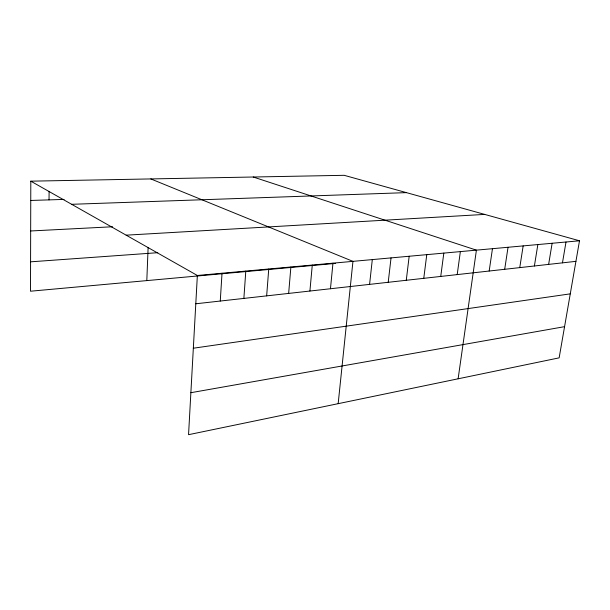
<?xml version="1.0" encoding="UTF-8"?>
<svg xmlns="http://www.w3.org/2000/svg" width="610" height="610" viewBox="0 0 610 610"><rect width="100%" height="100%" fill="white"/><g stroke="black" fill="none" stroke-linecap="round" stroke-linejoin="round"><path stroke-width="0.91" d="M30.805 181.17L197.358 275.484L188.551 434.686L559.141 357.856L579.5 240.782L344.177 175.314L30.805 181.17L30.5 291.214L335.5 263.398M49.036 199.882L49.105 191.304M146.812 280.608L148.108 247.721M220.263 301.043L222.017 273.242M243.87 298.412L245.799 271.084M266.654 295.865L268.743 269.002M288.652 293.41L290.886 266.989M309.91 291.039L312.282 265.045M330.46 288.743L332.961 263.169M338.169 403.667L352.954 261.354L150.822 178.928M369.584 284.382L372.306 259.601M388.212 282.3L391.041 257.9M406.268 280.287L409.18 256.246M423.767 278.328L426.771 254.652M440.74 276.437L443.821 253.104M457.203 274.599L460.359 251.602M458.118 378.802L476.41 250.146L253.249 177.014M489.174 271.031L492.461 248.689M504.691 269.3L508.038 247.271M519.758 267.615L523.159 245.899M534.398 265.983L537.852 244.564M548.634 264.397L552.126 243.268M562.466 262.849L566.004 242.01M190.869 392.703L564.563 326.663M193.332 348.219L570.274 293.852M195.787 303.78L575.924 261.347M197.358 275.484L579.5 240.782M30.584 261.827L157.784 252.692M126.163 235.17L484.698 214.407M30.668 230.976L112.545 226.76M71.652 204.304L406.42 192.63M30.752 200.454L64.065 199.409"/></g></svg>
